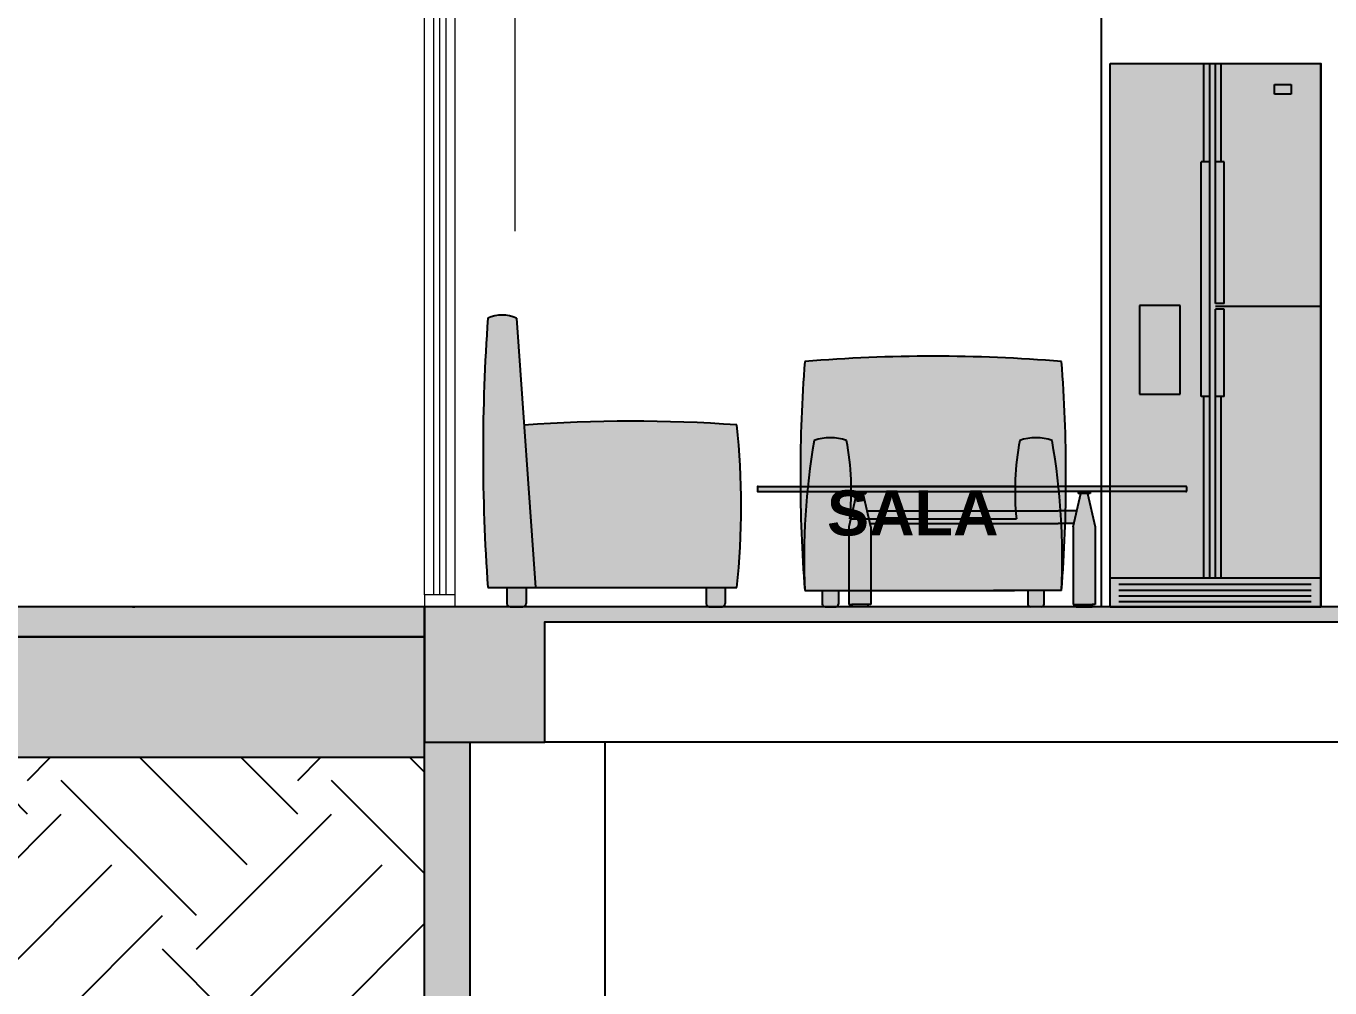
# Model space of a CAD drawing. Header units: metres. Extents: x 2750 to 2938, y 1259 to 1403.
# Drawn here: x 2892.665 to 2896.999, y 1380.405 to 1383.601 of the extents above; entities that cross this region are included whole.
import ezdxf

# ---------------------------------------------------------------- set-up
doc = ezdxf.new("R2010")
doc.units = ezdxf.units.M
doc.linetypes.add('ACAD_ISO10W100', pattern=[18, 12, -3, 0, -3])
for name, color, linetype in [('0- Mobiliario', 1, 'Continuous'), ('255', 255, 'Continuous'), ('4', 6, 'Continuous'), ('HA', 8, 'Continuous'), ('HATCH', 250, 'Continuous'), ('MOBILIARIO', 8, 'Continuous'), ('MUEBLES', 1, 'Continuous'), ('MURO', 5, 'Continuous'), ('SECCION', 6, 'Continuous')]:
    doc.layers.add(name, color=color, linetype=linetype)
for name, color, linetype, lineweight in [('A-EJES', 57, 'ACAD_ISO10W100', 0), ('ARQ - Ventanas', 2, 'Continuous', 0), ('LF TEXTOS', 4, 'Continuous', 18)]:
    doc.layers.add(name, color=color, linetype=linetype, lineweight=lineweight)
doc.styles.get("Standard").update_dxf_attribs({"font": 'Arial.ttf'})

# ---------------------------------------------------------------- blocks, each defined once
blk = doc.blocks.new('sofa frente')
at = {"layer": '255', "true_color": 0xffffff}
h = blk.add_hatch(color=7, dxfattribs=at)
h.paths.add_polyline_path([(0.629, 0.5529, -0.166667), (0.7369, 0.5529, -0.053935), (0.7684, 0.0539, 0.038384), (0.7684, 0.815, 0.041556), (-0.0854, 0.815, 0.038384), (-0.0854, 0.0539, -0.053935), (-0.0539, 0.5529, -0.166667), (0.0539, 0.5529, -0.040459), (0.0691, 0.4), (0.6138, 0.4, -0.040459)])
h.paths.add_polyline_path([(0.0691, 0.4, -0.028353), (0.065, 0.2923), (0.065, 0.2921), (0.618, 0.2921, -0.028396), (0.6138, 0.4)], flags=16)
h.paths.add_polyline_path([(0.618, 0.2921), (0.065, 0.2921, 0.068933), (0.0539, 0.5529, 0.166667), (-0.0539, 0.5529, 0.053935), (-0.0854, 0.0539), (0.1407, 0.0539), (0.6119, 0.0539), (0.7684, 0.0539, 0.053935), (0.7369, 0.5529, 0.166667), (0.629, 0.5529, 0.068933)], flags=17)
h.paths.add_polyline_path([(0.7099, 0.0539), (0.656, 0.0539), (0.656, 0.009, 0.414214), (0.665, 0), (0.701, 0, 0.414214), (0.7099, 0.009)])
h.paths.add_polyline_path([(0.027, 0.0539), (-0.027, 0.0539), (-0.027, 0.009, 0.414214), (-0.018, 0), (0.018, 0, 0.414214), (0.027, 0.009)])
for p, q in [((0.6138, 0.4), (0.0691, 0.4)), ((0.065, 0.2921), (0.065, 0.2923)), ((0.065, 0.2921), (0.618, 0.2921)), ((-0.0854, 0.0539), (0.1407, 0.0539)), ((-0.0854, 0.0539), (0.6119, 0.0539)), ((-0.0854, 0.0539), (0.1407, 0.0539)), ((-0.027, 0.0539), (-0.027, 0.009)), ((0.027, 0.0539), (0.027, 0.009)), ((0.7684, 0.0539), (0.5423, 0.0539)), ((0.656, 0.0539), (0.656, 0.009)), ((0.7099, 0.0539), (0.7099, 0.009)), ((-0.018, 0), (0.018, 0)), ((0.701, 0), (0.665, 0))]:
    blk.add_line(p, q)
for centre, radius, start, end in [((0.3415, -4.3123), 5.1451, 85.2408, 94.7592), ((4.8645, 0.4345), 4.9645, 175.6037, 184.3963), ((-4.1815, 0.4345), 4.9645, 355.6037, 4.3963), ((2.2365, 0.158), 2.3243, 170.2179, 182.5668), ((0, 0.3956), 0.1663, 71.0754, 108.9246), ((-0.8818, 0.3827), 0.9511, 354.546, 10.3126), ((1.5648, 0.3827), 0.9511, 169.6874, 185.4608), ((0.683, 0.3956), 0.1663, 71.0754, 108.9246), ((-1.5536, 0.158), 2.3243, 357.4332, 9.7821), ((-0.018, 0.009), 0.00899, 180, 270), ((0.018, 0.009), 0.00899, 270, 360), ((0.665, 0.009), 0.00899, 180, 270), ((0.701, 0.009), 0.00899, 270, 360)]:
    blk.add_arc(centre, radius, start, end)
at = {"layer": 'DEFPOINTS', "color": 0, "linetype": 'ByBlock'}
for p in [(-0.0854, 0.0539), (0.7684, 0.0539)]:
    blk.add_point(p, dxfattribs=at)
blk = doc.blocks.new('*U86')
at = {"layer": 'ARQ - Ventanas', "color": 8, "transparency": 33554687}
for p, q in [((103.4383, -68.1363), (105.7583, -68.1363)), ((103.4383, -68.1863), (105.7583, -68.1863)), ((105.7583, -68.2363), (103.4383, -68.2363))]:
    blk.add_line(p, q, dxfattribs=at)
at = {"layer": 'ARQ - Ventanas', "transparency": 33554687}
for p, q in [((103.4383, -68.1663), (105.7583, -68.1663)), ((103.4383, -68.1663), (105.7583, -68.1663)), ((105.7583, -68.1363), (105.7583, -68.2363)), ((105.7583, -68.1363), (105.7983, -68.1363)), ((103.4383, -68.2063), (105.7583, -68.2063)), ((105.7583, -68.2363), (105.7983, -68.2363))]:
    blk.add_line(p, q, dxfattribs=at)
blk.add_lwpolyline([(103.3983, -68.1363), (103.4383, -68.1363), (103.4383, -68.2363), (103.3983, -68.2363)], dxfattribs=at)
blk = doc.blocks.new('A$C0C613892')
at = {"layer": 'HATCH', "transparency": 33554687}
blk.add_hatch(color=255, dxfattribs=at).paths.add_polyline_path([(0.1, 1.8047), (0.8, 1.8047), (0.8, 0), (0.1, 0)])
at = {"transparency": 33554687}
for p, q in [((0.1, 1.8047), (0.8, 1.8047)), ((0.1, 0), (0.1, 1.8047)), ((0.4119, 1.4787), (0.4119, 1.8047)), ((0.431, 0.0958), (0.431, 1.8047)), ((0.4502, 1.0077), (0.4502, 1.8047)), ((0.4693, 1.4787), (0.4693, 1.8047)), ((0.8, 0), (0.8, 1.8047)), ((0.6465, 1.7356), (0.7021, 1.7356)), ((0.6465, 1.7038), (0.6465, 1.7356)), ((0.7021, 1.7356), (0.7021, 1.7038)), ((0.7021, 1.7038), (0.6465, 1.7038)), ((0.431, 1.4787), (0.4023, 1.4787)), ((0.4023, 0.6992), (0.4023, 1.4787)), ((0.4789, 1.4787), (0.4502, 1.4787)), ((0.4789, 1.0077), (0.4789, 1.4787)), ((0.3328, 1.001), (0.1971, 1.001)), ((0.1971, 1.001), (0.1971, 0.7069)), ((0.3328, 0.7069), (0.3328, 1.001)), ((0.4789, 1.0077), (0.4502, 1.0077)), ((0.8, 0.9981), (0.4502, 0.9981)), ((0.4789, 0.9885), (0.4502, 0.9885)), ((0.4502, 0.0958), (0.4502, 0.9885)), ((0.4789, 0.6992), (0.4789, 0.9885)), ((0.1971, 0.7069), (0.3328, 0.7069)), ((0.431, 0.6992), (0.4023, 0.6992)), ((0.4119, 0.0958), (0.4119, 0.6992)), ((0.4789, 0.6992), (0.4502, 0.6992)), ((0.4693, 0.0958), (0.4693, 0.6992)), ((0.1, 0.0958), (0.8, 0.0958)), ((0.7682, 0.0736), (0.1284, 0.0736)), ((0.7682, 0.0544), (0.1284, 0.0544)), ((0.7682, 0.0353), (0.1284, 0.0353)), ((0.7682, 0.0161), (0.1284, 0.0161)), ((0.1, 0), (0.8, 0))]:
    blk.add_line(p, q, dxfattribs=at)
blk.add_lwpolyline([(0.1, 1.8047), (0.8, 1.8047), (0.8, 0), (0.1, 0)], close=True, dxfattribs=at)
blk = doc.blocks.new('sofa lateral')
at = {"layer": '255', "true_color": 0xffffff}
h = blk.add_hatch(color=7, dxfattribs=at)
h.paths.add_polyline_path([(0.7328, 0.6044, 0.0357), (0.0252, 0.6035), (0.0636, 0.0636), (0.7328, 0.0636, 0.051762)])
h.paths.add_polyline_path([(0, 0.9586), (-0.0953, 0.9586), (-0.0953, 0.0636), (0.0636, 0.0636)])
h.paths.add_polyline_path([(-0.0953, 0.9586, 0.035503), (-0.0953, 0.0636)])
h.paths.add_polyline_path([(0.0318, 0.0636), (-0.0318, 0.0636), (-0.0318, 0.0106, 0.414214), (-0.0212, 0), (0.0212, 0, 0.414214), (0.0318, 0.0106)])
h.paths.add_polyline_path([(0.6938, 0.0636), (0.6303, 0.0636), (0.6303, 0.0106, 0.414214), (0.6409, 0), (0.6832, 0, 0.414214), (0.6938, 0.0106)])
h.paths.add_polyline_path([(-0.0953, 0.9586), (0, 0.9586, 0.222222)])
for p, q in [((0, 0.9586), (0.0636, 0.0636)), ((-0.0953, 0.0636), (0.7328, 0.0636)), ((-0.0318, 0.0636), (-0.0318, 0.0106)), ((0.0318, 0.0636), (0.0318, 0.0106)), ((0.6303, 0.0636), (0.6303, 0.0106)), ((0.6938, 0.0636), (0.6938, 0.0106)), ((-0.0212, 0), (0.0212, 0)), ((0.6409, 0), (0.6832, 0))]:
    blk.add_line(p, q)
for centre, radius, start, end in [((6.1996, 0.5111), 6.3108, 175.93337, 184.06663), ((-0.0477, 0.8567), 0.1125, 64.9424, 115.0576), ((0.3852, -4.3445), 4.9611, 85.9824, 94.1607), ((-1.8723, 0.3336), 2.6191, 354.0811, 5.9335), ((-0.0212, 0.0106), 0.0106, 180, 270), ((0.0212, 0.0106), 0.0106, 270, 360), ((0.6409, 0.0106), 0.0106, 180, 270), ((0.6832, 0.0106), 0.0106, 270, 360)]:
    blk.add_arc(centre, radius, start, end)
at = {"layer": 'DEFPOINTS', "color": 0, "linetype": 'ByBlock'}
for p in [(-0.0953, 0.0636), (0.7328, 0.0636)]:
    blk.add_point(p, dxfattribs=at)
blk = doc.blocks.new('mesa sala')
at = {"layer": '255'}
h = blk.add_hatch(color=256, dxfattribs=at)
h.paths.add_polyline_path([(1.1126, 0.398, 0.414214), (1.1106, 0.4), (0.6865, 0.4), (-0.3115, 0.4, 0.414214), (-0.3135, 0.398), (-0.3135, 0.385, 0.414214), (-0.3115, 0.383), (0.6865, 0.383), (1.1106, 0.383, 0.414214), (1.1126, 0.385)])
h.paths.add_polyline_path([(0.7483, 0.319), (0.6865, 0.319), (0.0508, 0.319), (0.0603, 0.277), (0.6865, 0.277), (0.7388, 0.277)])
h.paths.add_polyline_path([(0.8091, 0.2653), (0.7838, 0.3766), (0.7614, 0.3766), (0.7361, 0.2653), (0.7361, 0.0077), (0.7461, 0.0077), (0.7991, 0.0077), (0.8091, 0.0077)])
h.paths.add_polyline_path([(0.7926, 0.383), (0.7526, 0.383), (0.7526, 0.3766), (0.7926, 0.3766)])
h.paths.add_polyline_path([(0.7991, 0.0077), (0.7461, 0.0077), (0.7461, 0), (0.7991, 0)])
h.paths.add_polyline_path([(0.063, 0.2653), (0.0377, 0.3766), (0.0152, 0.3766), (-0.01, 0.2653), (-0.01, 0.0077), (0, 0.0077), (0.0529, 0.0077), (0.063, 0.0077)])
h.paths.add_polyline_path([(0.0529, 0.0077), (0, 0.0077), (0, 0), (0.0529, 0)])
h.paths.add_polyline_path([(0.0465, 0.383), (0.0065, 0.383), (0.0065, 0.3766), (0.0465, 0.3766)])
for p, q in [((-0.3135, 0.398), (-0.3135, 0.385)), ((-0.3115, 0.4), (0.6865, 0.4)), ((1.1106, 0.4), (0.6865, 0.4)), ((1.1126, 0.398), (1.1126, 0.385)), ((-0.3115, 0.383), (0.6865, 0.383)), ((0.0152, 0.3766), (-0.01, 0.2653)), ((0.0065, 0.383), (0.0065, 0.3766)), ((0.0065, 0.3766), (0.0465, 0.3766)), ((0.063, 0.2653), (0.0377, 0.3766)), ((0.0465, 0.383), (0.0465, 0.3766)), ((1.1106, 0.383), (0.6865, 0.383)), ((0.7361, 0.2653), (0.7614, 0.3766)), ((0.7526, 0.383), (0.7526, 0.3766)), ((0.7926, 0.3766), (0.7526, 0.3766)), ((0.7838, 0.3766), (0.8091, 0.2653)), ((0.7926, 0.383), (0.7926, 0.3766)), ((0.0508, 0.319), (0.6865, 0.319)), ((0.7483, 0.319), (0.6865, 0.319)), ((-0.01, 0.2653), (-0.01, 0.0077)), ((0.0603, 0.277), (0.6865, 0.277)), ((0.063, 0.2653), (0.063, 0.0077)), ((0.7388, 0.277), (0.6865, 0.277)), ((0.7361, 0.2653), (0.7361, 0.0077)), ((0.8091, 0.2653), (0.8091, 0.0077)), ((-0.01, 0.0077), (0, 0.0077)), ((0.0529, 0.0077), (0, 0.0077)), ((0, 0.0077), (0, 0)), ((0.0529, 0), (0, 0)), ((0.0529, 0.0077), (0.0529, 0)), ((0.063, 0.0077), (0.0529, 0.0077)), ((0.7361, 0.0077), (0.7461, 0.0077)), ((0.7461, 0.0077), (0.7461, 0)), ((0.7461, 0.0077), (0.7991, 0.0077)), ((0.8091, 0.0077), (0.7991, 0.0077)), ((0.7991, 0.0077), (0.7991, 0)), ((0.7461, 0), (0.7991, 0))]:
    blk.add_line(p, q)
for centre, start, end in [((-0.3115, 0.398), 90, 180), ((1.1106, 0.398), 0, 90), ((-0.3115, 0.385), 180, 270), ((1.1106, 0.385), 270, 0)]:
    blk.add_arc(centre, 0.002, start, end)
blk = doc.blocks.new('wdkms')
at = {"layer": 'HATCH', "transparency": 33554687}
h = blk.add_hatch(dxfattribs=at)
h.set_pattern_fill('AR-CONC', color=1, scale=0.002)
h.paths.add_polyline_path([(2803.5003, 1455.3844), (2805.9253, 1455.3844), (2805.9253, 1455.0844), (2806.0253, 1455.0844), (2806.0253, 1455.3844), (2808.6003, 1455.3844), (2808.6003, 1454.9844), (2809.0003, 1454.9844), (2809.0003, 1455.3844), (2810.7003, 1455.3844), (2810.7003, 1455.0844), (2810.8003, 1455.0844), (2810.8003, 1455.3844), (2812.8003, 1455.3844), (2812.8003, 1455.0844), (2812.9003, 1455.0844), (2812.9003, 1455.3844), (2814.4003, 1455.3844), (2814.4003, 1454.9844), (2814.8003, 1454.9844), (2814.8003, 1455.3844), (2817.7503, 1455.3844), (2817.7503, 1455.0844), (2817.8503, 1455.0844), (2817.8503, 1455.3844), (2820.8503, 1455.3844), (2820.8503, 1454.9844), (2821.2503, 1454.9844), (2821.2503, 1455.3844), (2821.9503, 1455.3844), (2821.9503, 1455.0844), (2822.0503, 1455.0844), (2822.0503, 1455.4344), (2792.2503, 1455.4344), (2792.2503, 1454.9844), (2792.6503, 1454.9844), (2792.6503, 1455.3844), (2795.9003, 1455.3844), (2795.9003, 1455.0844), (2796.0003, 1455.0844), (2796.0003, 1455.3844), (2799.2003, 1455.3844), (2799.2003, 1454.9844), (2799.6003, 1454.9844), (2799.6003, 1455.3844), (2801.6003, 1455.3844), (2801.6003, 1455.0844), (2801.7003, 1455.0844), (2801.7003, 1455.3844), (2803.1003, 1455.3844), (2803.1003, 1454.9844), (2803.5003, 1454.9844)])
at = {"layer": '4', "transparency": 33554687}
blk.add_lwpolyline([(2822.0503, 1455.4344), (2792.2503, 1455.4344), (2792.2503, 1454.9844), (2792.6503, 1454.9844), (2792.6503, 1455.3844), (2795.9003, 1455.3844)], dxfattribs=at)
at = {"layer": '4', "color": 1, "transparency": 33554687}
blk.add_lwpolyline([(2822.0492, 1455.0844), (2822.0503, 1454.9844), (2792.6503, 1454.9844)], dxfattribs=at)

msp = doc.modelspace()

# ---------------------------------------------------------------- hatches: boundary and pattern name
at = {"layer": 'HA', "transparency": 33554687}
h = msp.add_hatch(color=1, dxfattribs=at)
h.dxf.hatch_style = 1
h.paths.add_polyline_path([(2894.14, 1381.2216), (2893.99, 1381.2216), (2893.99, 1381.1716), (2893.99, 1378.6216), (2894.14, 1378.6216)])
at = {"layer": 'HATCH', "transparency": 33554687}
h = msp.add_hatch(dxfattribs=at)
h.set_pattern_fill('AR-CONC', color=1, scale=0.025)
h.set_pattern_definition([(50, (2950.9572, 1321.07376), (0.17931505, -0.01568803), [0.01875, -0.20625]), (355, (2950.9572, 1321.07376), (-0.03468783, 0.18804803), [0.015, -0.165]), (100.45144, (2950.97215, 1321.07245), (0.1446272, 0.17236), [0.01593505, -0.17528553]), (46.1842, (2950.9572, 1321.12376), (0.26681033, -0.0413798), [0.028125, -0.309375]), (96.63564, (2950.97944, 1321.1203), (0.2336655, 0.24352965), [0.0239026, -0.2629284]), (351.18416, (2950.9572, 1321.12376), (0.2336655, 0.24352965), [0.0225, -0.2475]), (21, (2950.9822, 1321.11126), (0.14922676, -0.10065472), [0.01875, -0.20625]), (326, (2950.9822, 1321.11126), (0.06082883, 0.1812875), [0.015, -0.165]), (71.45144, (2950.99464, 1321.10287), (0.2100556, 0.0806328), [0.01593505, -0.17528553]), (37.5, (2950.957205, 1321.07376), (0.003039964, 0.083223463), [0, -0.163, 0, -0.1675, 0, -0.165625]), (7.5, (2950.957205, 1321.07376), (0.06576738, 0.09860293), [0, -0.0955, 0, -0.15925, 0, -0.063125]), (327.5, (2950.901455, 1321.07376), (0.13345561, -0.00563872), [0, -0.0625, 0, -0.195, 0, -0.25875]), (317.5, (2950.87645, 1321.07376), (0.14579654, 0.02502625), [0, -0.08125, 0, -0.1295, 0, -0.18375])])
h.paths.add_polyline_path([(2893.99, 1381.6716), (2889.1649, 1381.6716), (2889.1649, 1381.5716), (2893.99, 1381.5716)])
h = msp.add_hatch(dxfattribs=at)
h.set_pattern_fill('GRAVEL', color=1, scale=0.25)
h.set_pattern_definition([(228.012788, (2951.137205, 1321.323759), (-2, -2.25), [0.033634, -3.329772]), (184.969741, (2951.114705, 1321.298759), (3, 0.25), [0.057717, -5.7139812]), (132.510447, (2951.057205, 1321.293759), (2.5, -2.75), [0.040697, -4.02900815]), (267.273689, (2950.959705, 1321.231259), (0.25, 5), [0.0525595, -5.2033895]), (292.833654, (2950.957205, 1321.178759), (-1.25, 3), [0.05153875, -5.1023433]), (357.273689, (2950.977205, 1321.131259), (-5, 0.25), [0.0525595, -5.2033895]), (37.69424, (2951.029705, 1321.128759), (-3.25, -2.5), [0.06950725, -6.88121214]), (72.255328, (2951.084705, 1321.171259), (1.75, 5.5), [0.065622, -6.4965804]), (121.429566, (2951.104705, 1321.233759), (-2, 3.25), [0.0527375, -5.2210183]), (175.236358, (2951.077205, 1321.278759), (2.75, -0.25), [0.060208, -2.95019064]), (222.397438, (2951.017205, 1321.283759), (-3, -2.75), [0.077862, -7.70834375]), (138.814075, (2951.207205, 1321.228759), (-1.75, 1.5), [0.02657525, -2.6309612]), (171.469234, (2951.187205, 1321.246259), (3.25, -0.5), [0.05055925, -5.00537785]), (225, (2951.1372, 1321.25376), (0, -0.25), [0.03535525, -0.31819814]), (203.19859, (2951.119705, 1321.28376), (1.25, 0.5), [0.0190395, -1.8849038]), (291.80141, (2951.102205, 1321.27626), (-0.25, 0.75), [0.02692575, -1.31936545]), (30.963757, (2951.112205, 1321.25126), (0.75, 0.5), [0.04373225, -1.4140057]), (161.56505, (2951.149705, 1321.27376), (0.5, -0.25), [0.03162275, -0.7589467]), (16.38954, (2950.957205, 1321.276259), (2.5, 0.75), [0.0443, -4.3857113]), (70.346176, (2950.999705, 1321.288759), (-1, -2.75), [0.03716525, -3.67935194]), (293.19859, (2951.149705, 1321.32376), (-0.5, 1.25), [0.03807875, -1.8658645]), (343.61046, (2951.164705, 1321.288759), (-2.5, 0.75), [0.0443, -4.3857113]), (339.443955, (2950.957205, 1321.12126), (-1.25, 0.5), [0.04272, -2.09328094]), (294.77514, (2950.997205, 1321.106259), (-1.25, 2.75), [0.0357945, -3.5436608]), (66.80141, (2951.152205, 1321.07376), (0.5, 1.25), [0.03807875, -1.8658645]), (17.354025, (2951.167205, 1321.108759), (-3.25, -1), [0.04190775, -4.1488559]), (69.443955, (2951.029705, 1321.07376), (-0.5, -1.25), [0.02136, -2.11464094]), (101.30993, (2951.137205, 1321.07376), (-0.25, 1), [0.0127475, -1.2620074]), (165.96376, (2951.134705, 1321.08626), (0.75, -0.25), [0.05153875, -0.97923766]), (186.009006, (2951.084705, 1321.098759), (2.5, 0.25), [0.0477625, -4.7284808]), (303.69007, (2951.112205, 1321.22876), (-0.25, 0.5), [0.0360555, -0.8653323]), (353.157227, (2951.132205, 1321.198759), (4.25, -0.5), [0.0629485, -6.23189066]), (60.945396, (2951.194705, 1321.191259), (-1, -1.75), [0.025739, -2.54816854]), (90, (2951.2072, 1321.21376), (-0.25, 0.25), [0.015, -0.235]), (120.256437, (2951.079705, 1321.106259), (1, -1.75), [0.034731, -3.43838]), (48.012788, (2951.062205, 1321.136259), (2, 2.25), [0.067268, -3.296138]), (0, (2951.1072, 1321.18626), (0.25, 0.25), [0.065, -0.185]), (325.304846, (2951.172205, 1321.186259), (2.5, -1.75), [0.0395285, -3.9133186]), (254.054604, (2951.204705, 1321.16376), (-0.25, -1), [0.0364005, -1.783627]), (207.645975, (2951.194705, 1321.128759), (-4.75, -2.5), [0.05926625, -5.86736855]), (175.426079, (2951.142205, 1321.101259), (-3.25, 0.25), [0.06269975, -6.20726835])])
h.paths.add_polyline_path([(2889.1649, 1381.5716), (2889.1649, 1381.1716), (2893.99, 1381.1716), (2893.99, 1381.5716)])
at = {"layer": 'SECCION', "transparency": 33554554}
h = msp.add_hatch(dxfattribs=at)
h.set_pattern_fill('EARTH', color=8, scale=0.1, angle=45)
h.set_pattern_definition([(45, (148.3032, 61.8946), (1e-16, 0.89802561), [0.635, -0.635]), (45, (148.13484, 62.06295), (1e-16, 0.89802561), [0.635, -0.635]), (45, (147.96646, 62.2313), (1e-16, 0.89802561), [0.635, -0.635]), (135, (147.96646, 62.3436), (-0.89802561, 1e-16), [0.635, -0.635]), (135, (148.13484, 62.51196), (-0.89802561, 1e-16), [0.635, -0.635]), (135, (148.3032, 62.68034), (-0.89802561, 1e-16), [0.635, -0.635])])
h.paths.add_polyline_path([(2888.8649, 1377.2091), (2922.99, 1377.2091), (2922.99, 1378.1216), (2893.99, 1378.1216), (2893.99, 1378.5216), (2893.99, 1378.6216), (2893.99, 1381.1716), (2889.1649, 1381.1716), (2889.1649, 1381.5716), (2889.1649, 1381.6716), (2889.1649, 1384.2716), (2889.1649, 1384.7216), (2889.1649, 1386.261), (2888.8649, 1386.261)])

# ---------------------------------------------------------------- linework, layer by layer
at = {"layer": '0- Mobiliario', "transparency": 33554687}
msp.add_lwpolyline([(2893.0188, 1381.6716), (2893.0266, 1381.6716)], dxfattribs=at)
at = {"layer": 'A-EJES', "transparency": 33554687}
msp.add_lwpolyline([(2894.29, 1394.9202), (2894.29, 1378.1216)], dxfattribs=at)
at = {"layer": 'MURO', "color": 4, "transparency": 33554687}
msp.add_line((2896.24, 1381.6716), (2896.24, 1384.2716), dxfattribs=at)
at = {"layer": 'MURO', "color": 1, "transparency": 33554687}
msp.add_line((2894.59, 1379.29), (2894.59, 1381.2216), dxfattribs=at)
at = {"layer": 'MURO', "transparency": 33554687}
for points in [[(2893.99, 1378.6216), (2893.99, 1381.2216)], [(2894.14, 1381.2216), (2894.14, 1378.6216)]]:
    msp.add_lwpolyline(points, dxfattribs=at)
at = {"layer": 'SECCION', "transparency": 33554687}
for points in [[(2893.99, 1381.6716), (2889.1649, 1381.6716), (2889.1649, 1381.5716), (2893.99, 1381.5716)], [(2893.99, 1381.5716), (2889.1649, 1381.5716), (2889.1649, 1381.1716), (2893.99, 1381.1716)]]:
    msp.add_lwpolyline(points, close=True, dxfattribs=at)

# ---------------------------------------------------------------- block references
at = {"layer": '4', "color": 1, "transparency": 33554687}
msp.add_blockref('wdkms', (101.7397, -73.7627), dxfattribs=at)
at = {"layer": 'ARQ - Ventanas', "transparency": 33554687, "rotation": 269.9999999999977}
msp.add_blockref('*U86', (2962.2263, 1487.4699), dxfattribs=at)
at = {"layer": 'MOBILIARIO', "transparency": 33554687}
msp.add_blockref('A$C0C613892', (2896.1685, 1381.6716), dxfattribs=at)
at = {"layer": 'MUEBLES', "transparency": 33554687}
for name, p in [('sofa lateral', (2894.2953, 1381.6716)), ('sofa frente', (2895.3388, 1381.6716)), ('mesa sala', (2895.4098, 1381.6716))]:
    msp.add_blockref(name, p, dxfattribs=at)

# ---------------------------------------------------------------- texts
at = {"layer": 'LF TEXTOS', "transparency": 33554687, "insert": (2895.3274, 1382.0585), "char_height": 0.15, "attachment_point": 1}
msp.add_mtext('{\\fArial|b1|i0|c0|p34;SALA }', dxfattribs=at)

doc.saveas('drawing.dxf')
